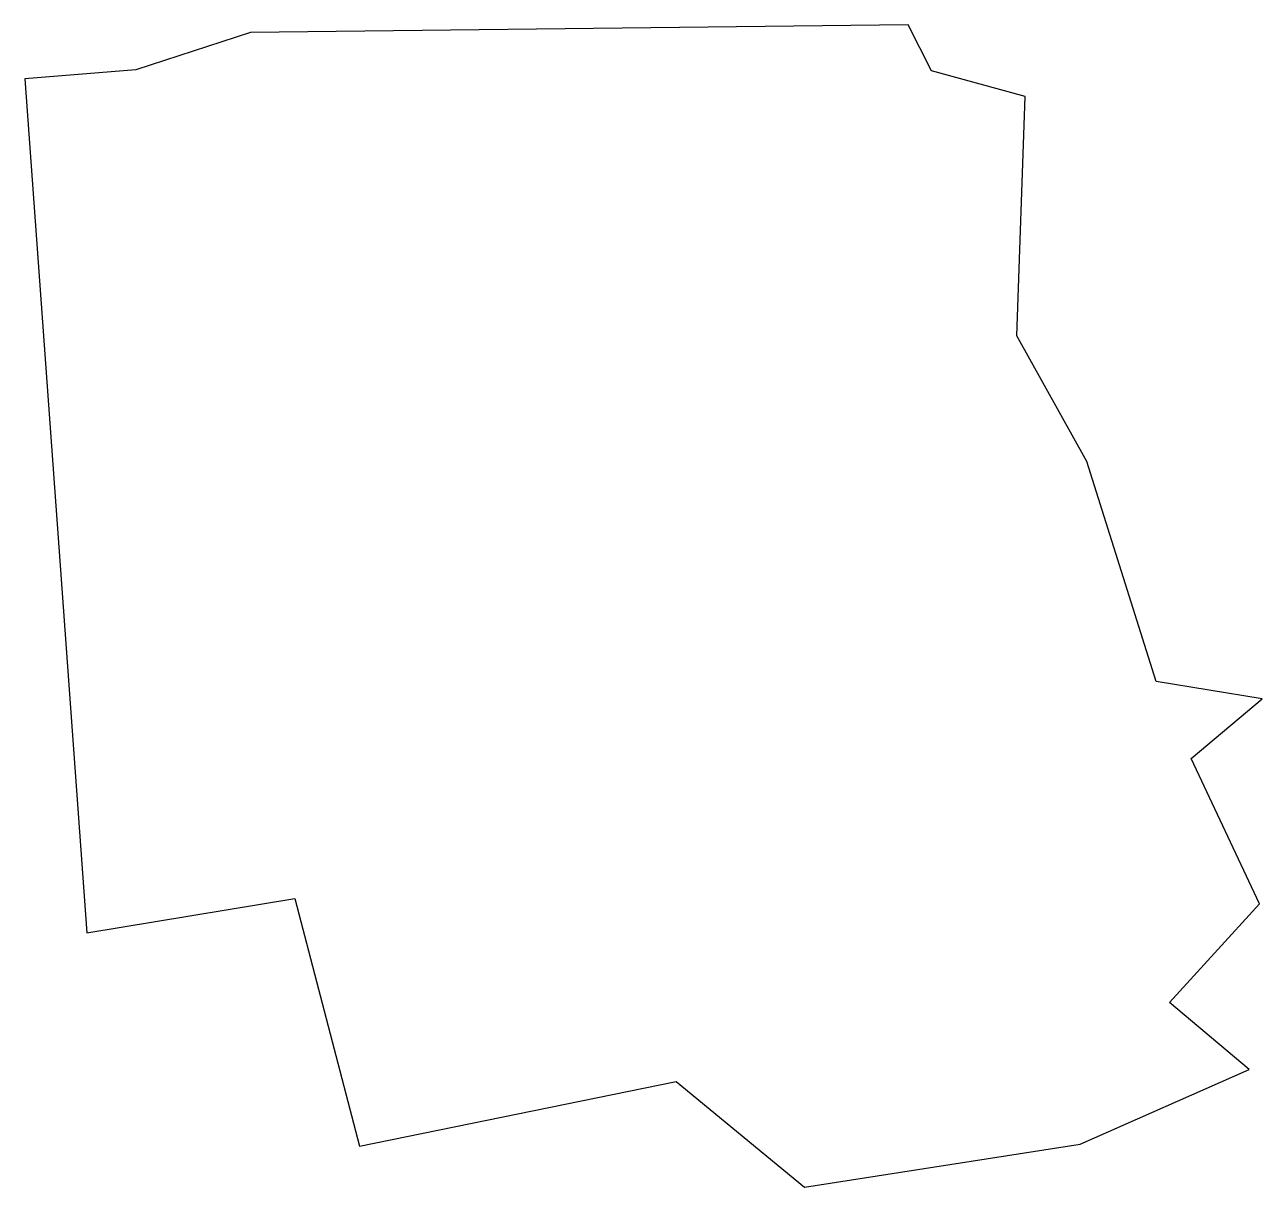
# Model space of a CAD drawing. Header units: metres. Extents: x 0.72 to 5.98, y -4.14 to 0.8.
import ezdxf

# ---------------------------------------------------------------- set-up
doc = ezdxf.new("R2010")
doc.units = ezdxf.units.M
doc.layers.add('Floor -0.41m_Rooms', color=190, linetype='Continuous')

msp = doc.modelspace()

# ---------------------------------------------------------------- linework, layer by layer
at = {"layer": 'Floor -0.41m_Rooms', "color": 190, "linetype": 'Continuous'}
msp.add_polyline3d([(5.9233, -3.6391, -0.4145), (5.5847, -3.3546, -0.4145), (5.9674, -2.9344, -0.4145), (5.676, -2.3175, -0.4145), (5.9786, -2.0633, -0.4145), (5.5283, -1.9895, -0.4145), (5.233, -1.0555, -0.4145), (4.9358, -0.5221, -0.4145), (4.9715, 0.4944, -0.4145), (4.5741, 0.6043, -0.4145), (4.4751, 0.7999, -0.4145), (1.6812, 0.7672, -0.4145), (1.1934, 0.6083, -0.4145), (0.7222, 0.5706, -0.4145), (0.9856, -3.058, -0.4145), (1.8688, -2.9115, -0.4145), (2.1439, -3.9636, -0.4145), (3.4888, -3.6892, -0.4145), (4.0342, -4.1388, -0.4145), (5.205, -3.9551, -0.4145)], close=True, dxfattribs=at)

doc.saveas('drawing.dxf')
